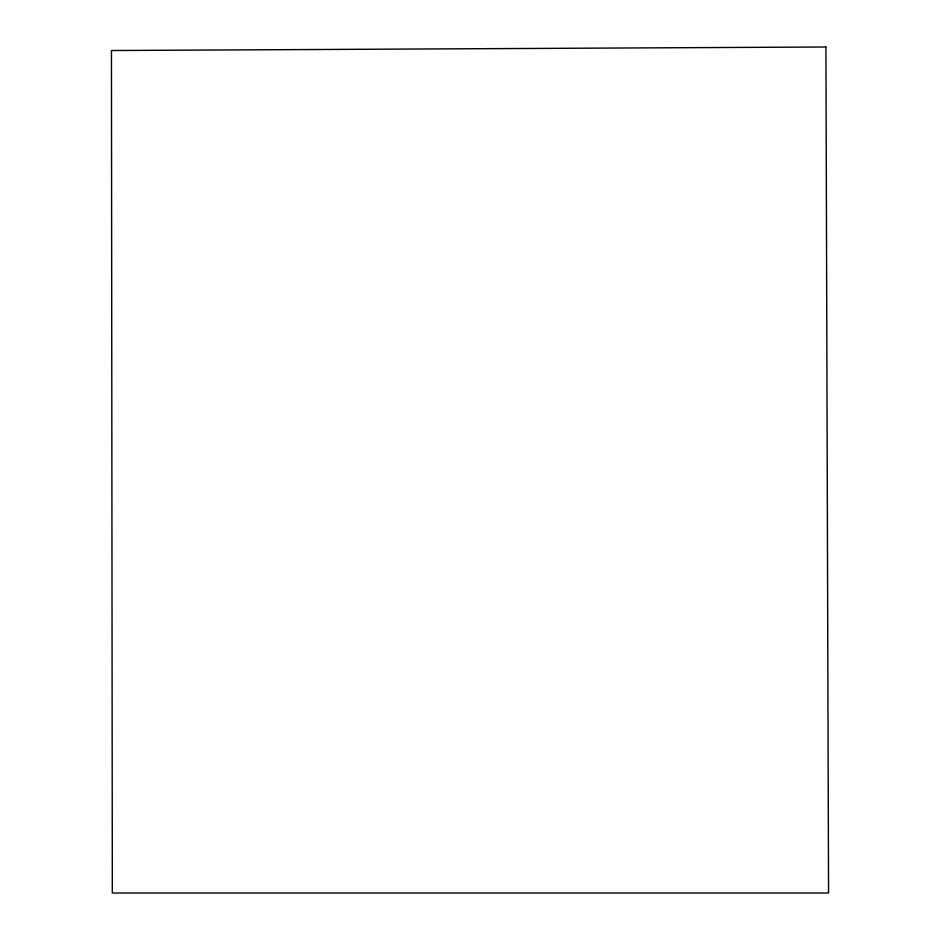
<?xml version="1.0" encoding="UTF-8"?>
<svg xmlns="http://www.w3.org/2000/svg" width="940" height="940" viewBox="0 0 940 940"><rect width="100%" height="100%" fill="white"/><g stroke="black" fill="none" stroke-linecap="round" stroke-linejoin="round"><path stroke-width="1.41" d="M825.919 47L111.449 50.525L112.318 893L828.551 893L825.919 47"/></g></svg>
